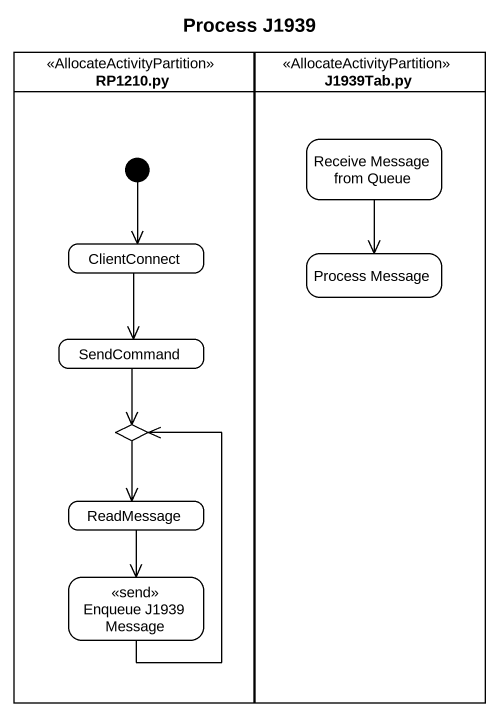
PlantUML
@startuml
title Process J1939
hide empty description
state "RP1210.py" as RP1210_py <<AllocateActivityPartition>> {
  state ClientConnect
  state SendCommand
  state choice1 <<choice>>
  state ReadMessage
  state "Enqueue J1939 Message" as Enqueue_J1939_Message <<send>>
  [*] --> ClientConnect
}
state "J1939Tab.py" as J1939Tab_py <<AllocateActivityPartition>> {
  state "Receive Message from Queue" as Receive_Message_from_Queue
  state "Process Message" as Process_Message
}
Receive_Message_from_Queue --> Process_Message
ClientConnect --> SendCommand
SendCommand --> choice1
choice1 --> ReadMessage
ReadMessage --> Enqueue_J1939_Message
Enqueue_J1939_Message -up-> choice1
@enduml
